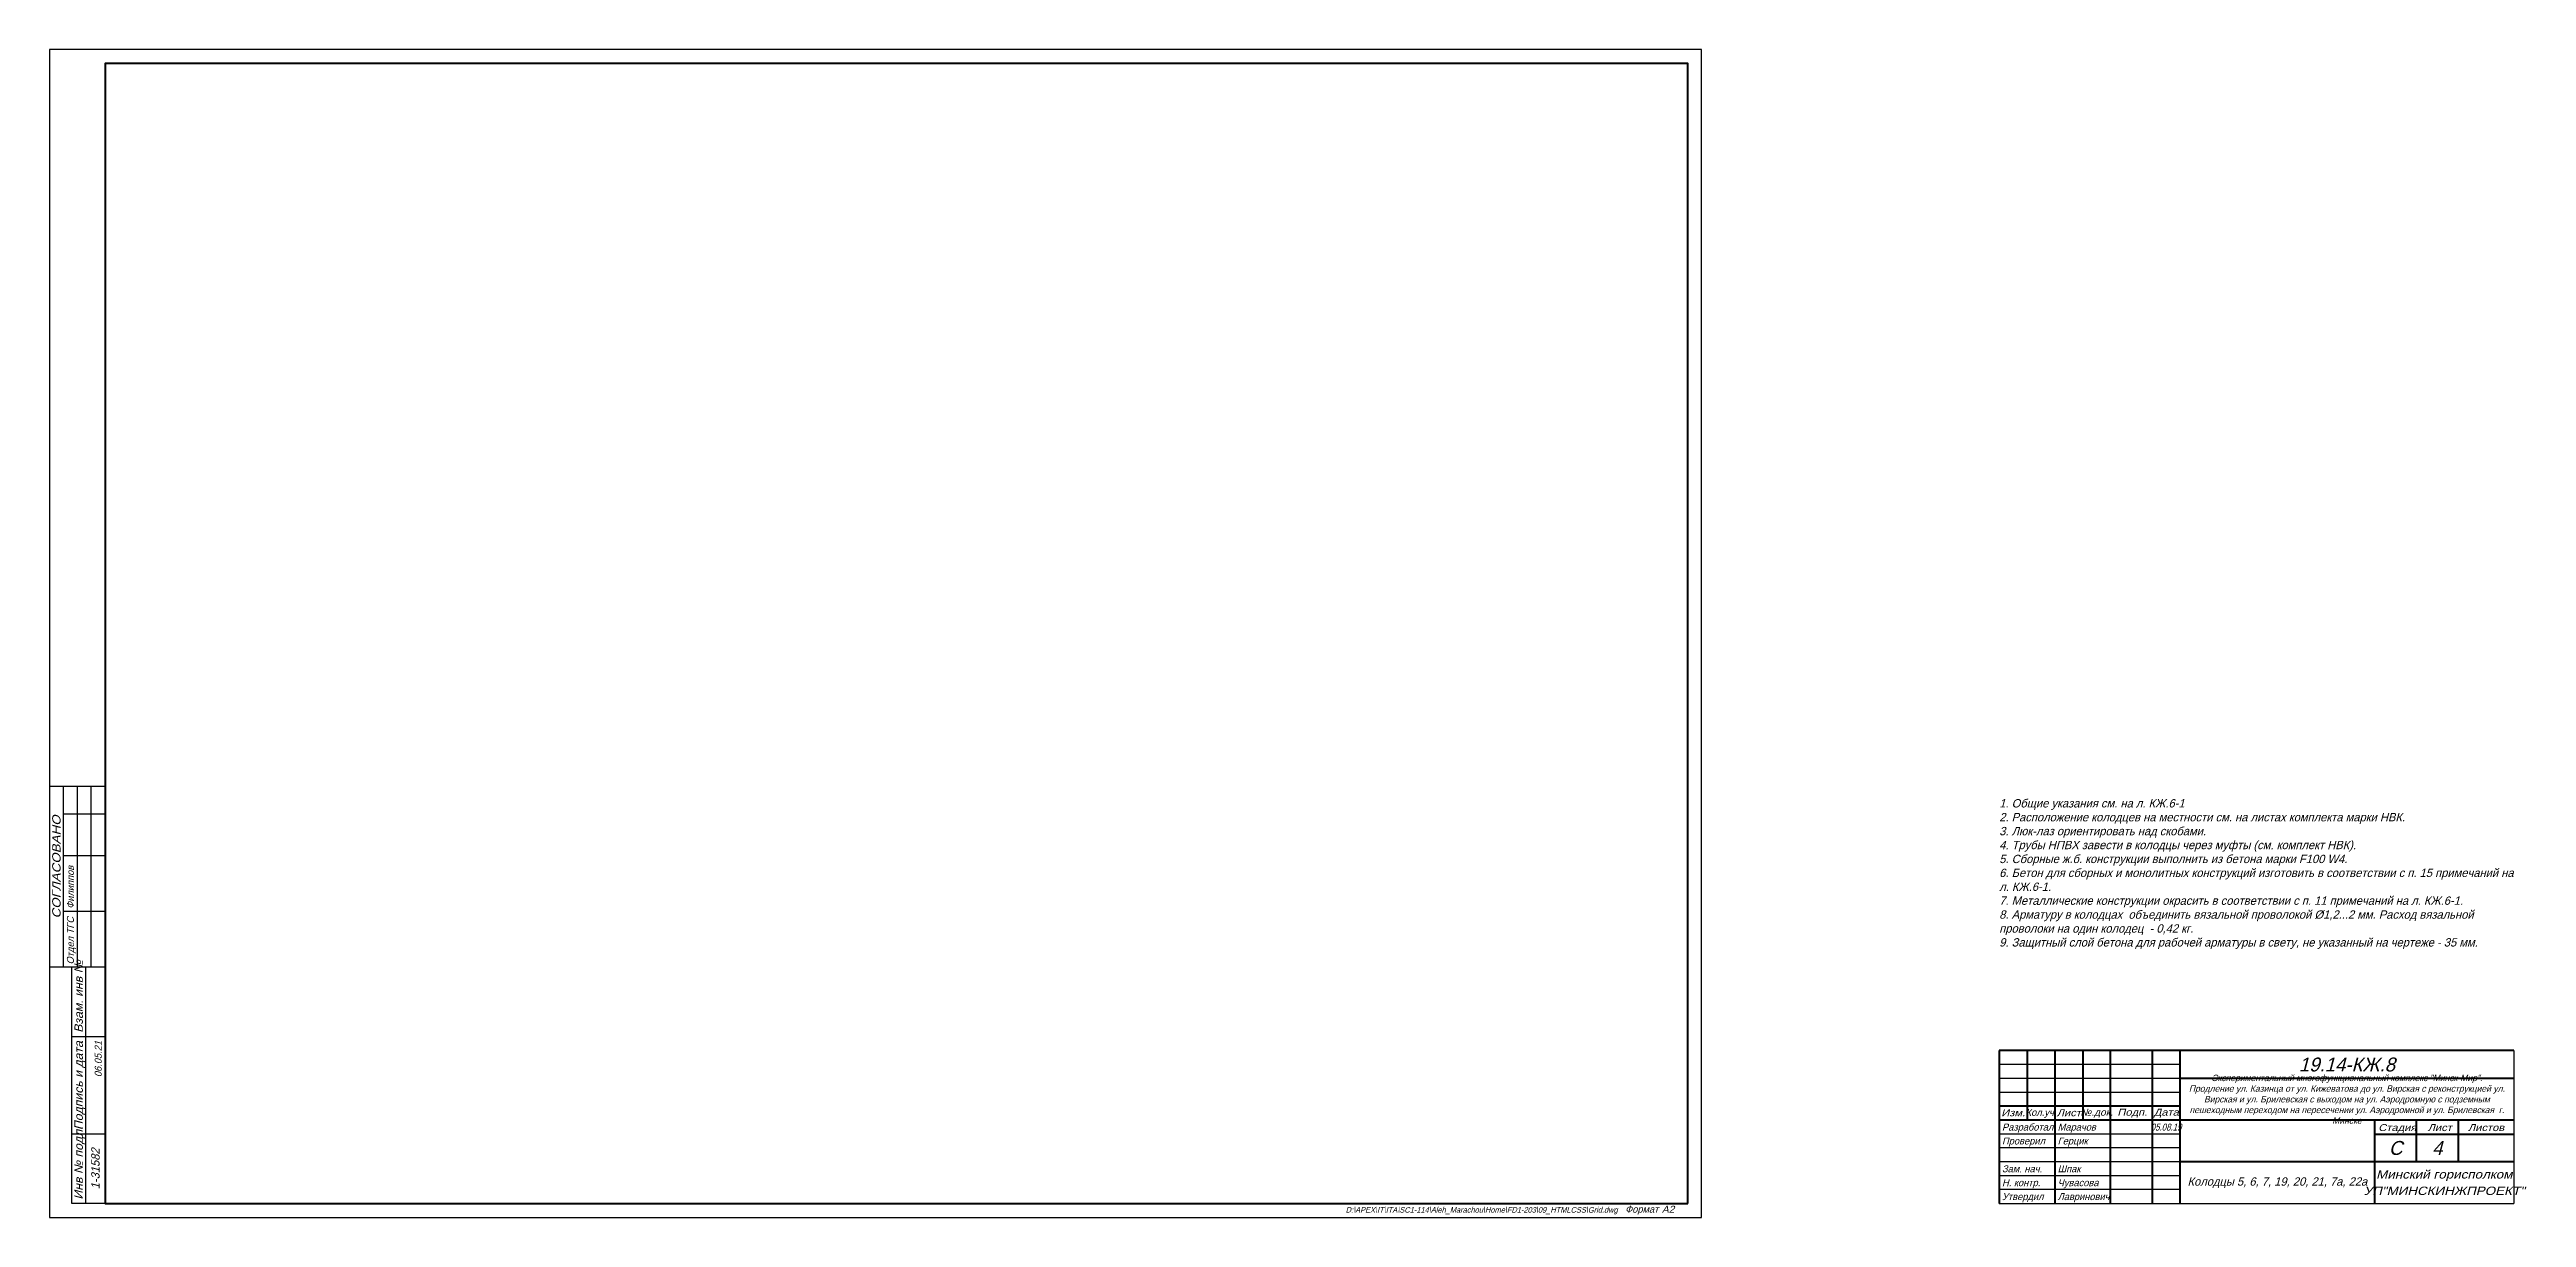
# Paper-space layout 'Лист.' of a CAD drawing. Header units: millimetres. Extents: x 0 to 891, y 0 to 420.
import ezdxf
from ezdxf.enums import TextEntityAlignment as Align

# ---------------------------------------------------------------- set-up
doc = ezdxf.new("R2010")
doc.units = ezdxf.units.MM
doc.layers.add('!_Рамка', color=7, linetype='Continuous')
doc.layers.add('Размеры', color=212, linetype='Continuous', lineweight=35)
doc.layers.add('Текст', color=3, linetype='Continuous', lineweight=35)
doc.styles.add('МИП_ГОСТ', font='MIPGOST.SHX', dxfattribs={"oblique": 15})

# ---------------------------------------------------------------- blocks, each defined once
blk = doc.blocks.new('MIP_БоковойШтамп')
at = {"color": 0, "linetype": 'ByBlock', "lineweight": 30}
for p, q in [((-12, 0), (-12, 85)), ((-7, 0), (-7, 85))]:
    blk.add_line(p, q, dxfattribs=at)
for points in [[(0, 150), (-20, 150)], [(-15, 85), (-15, 150)], [(-10, 85), (-10, 150)], [(-5, 85), (-5, 150)], [(0, 140), (-15, 140)], [(0, 125), (-15, 125)], [(0, 105), (-15, 105)], [(0, 85), (-20, 85)], [(0, 60), (-12, 60)], [(0, 25), (-12, 25)], [(0, 0), (-12, 0)]]:
    blk.add_lwpolyline(points, dxfattribs=at)
at = {"color": 0, "linetype": 'ByBlock', "lineweight": 30, "style": 'МИП_ГОСТ', "oblique": 15}
for s, width, p in [('СОГЛАСОВАНО', 1.2, (-16.03, 102.54)), ('Взам. инв №', 1.1, (-8.03, 61.41)), ('Подпись и дата', 1.1, (-8.03, 26.41)), ('Инв № подл.', 1.1, (-8.03, 1.41))]:
    blk.add_text(s, height=3, rotation=90, dxfattribs=dict(at, width=width)).set_placement(p)
at = {"color": 0, "linetype": 'Continuous', "lineweight": 35, "style": 'МИП_ГОСТ', "oblique": 15}
for tag, p in [('ФИО1', (-11, 106)), ('ФИО2', (-6, 106)), ('ФИО3', (-1, 106)), ('ДОЛЖНОСТЬ1', (-11, 86)), ('ДОЛЖНОСТЬ2', (-6, 86)), ('ДОЛЖНОСТЬ3', (-1, 86))]:
    blk.add_attdef(tag, p, '', height=3, rotation=90, dxfattribs=at)
blk = doc.blocks.new('Кадет-Штамп-Основной')
at = {"color": 0, "linetype": 'ByBlock', "lineweight": 60}
for p, q in [((0, 55), (-185, 55)), ((-185, 55), (-185, 0)), ((-175, 55), (-175, 30)), ((-165, 55), (-165, 0)), ((-155, 55), (-155, 30)), ((-145, 0), (-145, 55)), ((-130, 55), (-130, 0)), ((-120, 0), (-120, 55)), ((0, 45), (-120, 45)), ((-120, 35), (-185, 35)), ((-120, 30), (-185, 30)), ((0, 30), (-120, 30)), ((-50, 0), (-50, 30)), ((-35, 15), (-35, 30)), ((-20, 30), (-20, 15)), ((-50, 25), (0, 25)), ((0, 15), (-120, 15))]:
    blk.add_line(p, q, dxfattribs=at)
at = {"linetype": 'Continuous', "lineweight": 30}
for p in [(0, 55), (-185, 0)]:
    blk.add_line(p, (0, 0), dxfattribs=at)
at = {"color": 0, "linetype": 'ByBlock', "lineweight": 30}
for p, q in [((-120, 50), (-185, 50)), ((-120, 45), (-185, 45)), ((-120, 40), (-185, 40)), ((-120, 25), (-185, 25)), ((-120, 20), (-185, 20)), ((-120, 15), (-185, 15)), ((-120, 10), (-185, 10)), ((-120, 5), (-185, 5))]:
    blk.add_line(p, q, dxfattribs=at)
at = {"color": 0, "linetype": 'ByBlock', "lineweight": 30, "style": 'МИП_ГОСТ', "oblique": 15}
for s, width, p in [('Изм.', 1.2, (-179.98, 32.65)), ('Лист', 1.2, (-159.98, 32.65)), ('№.док.', 1.1, (-149.98, 32.49)), ('Подп.', 1.2, (-137.16, 32.49)), ('Дата', 1.2, (-124.93, 32.49))]:
    blk.add_text(s, height=2.5, dxfattribs=dict(at, width=width)).set_placement(p, align=Align.MIDDLE)
blk.add_text('Кол.уч.', height=2.5, dxfattribs=at).set_placement((-169.98, 32.41), align=Align.MIDDLE)
at = {"color": 0, "linetype": 'ByBlock', "lineweight": 40, "style": 'МИП_ГОСТ', "oblique": 15, "width": 1.2}
for s, p in [('Стадия', (-48.73, 26.07)), ('Лист', (-30.98, 26.07)), ('Листов', (-16.51, 26.07))]:
    blk.add_text(s, height=2.5, dxfattribs=at).set_placement(p)
for s, p in [('Минский горисполком', (-25, 10.5)), ('УП"МИНСКИНЖПРОЕКТ"', (-25, 4.59))]:
    blk.add_text(s, height=3, dxfattribs=at).set_placement(p, align=Align.MIDDLE_CENTER)
blk = doc.blocks.new('*U29')
at = {"color": 0, "linetype": 'ByBlock', "lineweight": 30}
blk.add_lwpolyline([(594, 0), (594, 420), (0, 420), (0, 0)], close=True, dxfattribs=at)
at = {"color": 0, "linetype": 'ByBlock', "lineweight": 60}
blk.add_lwpolyline([(589, 5), (589, 415), (20, 415), (20, 5)], close=True, dxfattribs=at)
at = {"color": 0, "linetype": 'ByBlock', "lineweight": 30, "insert": (578.46, 2.6), "char_height": 2.5, "width": 343.0968, "attachment_point": 6, "style": 'МИП_ГОСТ'}
blk.add_mtext('{\\H0.8x;D:\\\\APEX\\\\IT\\\\ITA\\\\SC1-114\\\\Aleh_Marachou\\\\Home\\\\FD1-203\\\\09_HTMLCSS\\\\Grid.dwg\\H1.125x; }  Формат', dxfattribs=at)
at = {"color": 0, "linetype": 'ByBlock', "lineweight": 30, "style": 'МИП_ГОСТ', "oblique": 15, "width": 1.1, "flags": 8}
blk.add_attdef('FORMAT_Album', text='', height=2.5, dxfattribs=at).set_placement((579.7, 2.95), align=Align.MIDDLE_LEFT)

psp = doc.layouts.new('Лист.')

# ---------------------------------------------------------------- block references
at = {"layer": '!_Рамка'}
psp.add_blockref('*U29', (0, 0), dxfattribs=at).add_auto_attribs({'FORMAT_Album': 'A2'})
psp.add_blockref('MIP_БоковойШтамп', (20, 5), dxfattribs=at)
at = {"layer": 'Размеры'}
psp.add_blockref('Кадет-Штамп-Основной', (886, 5), dxfattribs=at)

# ---------------------------------------------------------------- texts
at = {"style": 'МИП_ГОСТ', "oblique": 15}
for s, p in [('Филиппов', (7.5, 111)), ('Отдел ТГС', (7.5, 91))]:
    psp.add_text(s, height=2.5, rotation=90, dxfattribs=at).set_placement(p, align=Align.MIDDLE_LEFT)
for s, height, p in [('06.05.21', 2.5, (17.5, 56.99)), ('1-31582', 3, (16.5, 17.5))]:
    psp.add_text(s, height=height, rotation=90, dxfattribs=at).set_placement(p, align=Align.MIDDLE_CENTER)
at = {"layer": 'Текст', "style": 'МИП_ГОСТ', "oblique": 15}
for s, p in [('19.14-КЖ.8', (826, 55)), ('С', (843.5, 25)), ('4', (858.5, 25))]:
    psp.add_text(s, height=5, dxfattribs=at).set_placement(p, align=Align.MIDDLE_CENTER)
for s, p in [('Разработал', (702, 32.5)), ('Проверил', (702, 27.5)), ('Марачов', (722, 32.5)), ('Герцик', (722, 27.5)), ('Зам. нач.', (702, 17.5)), ('Шпак', (722, 17.5)), ('Н. контр.', (702, 12.5)), ('Чувасова', (722, 12.5)), ('Утвердил', (702, 7.5)), ('Лавринович', (722, 7.5))]:
    psp.add_text(s, height=2.5, dxfattribs=at).set_placement(p, align=Align.MIDDLE_LEFT)
at = {"layer": 'Текст', "style": 'МИП_ГОСТ', "oblique": 15, "width": 0.85}
psp.add_text('05.08.19', height=2.5, dxfattribs=at).set_placement((761, 32.5), align=Align.MIDDLE_CENTER)
at = {"layer": 'Текст', "style": 'МИП_ГОСТ'}
for s, insert, char_height, width, attachment_point in [('\\A1;1. Общие указания см. на л. КЖ.6-1\\P2. Расположение колодцев на местности см. на листах комплекта марки НВК.\\P3. Люк-лаз ориентировать над скобами.\\P{\\A0;4. Трубы НПВХ завести в колодцы через муфты (см. комплект НВК).\\P}5. Сборные ж.б. конструкции выполнить из бетона марки F100 W4.\\P6{\\A0;. Бетон для сборных и монолитных конструкций изготовить в соответствии с п. 15 примечаний на \\Pл. КЖ.6-1.\\P7}. Металлические конструкции окрасить в соответствии с п. 11 примечаний на л. КЖ.6-1.\\P{\\A0;8. Арматуру в колодцах  объединить вязальной проволокой %%C1,2...2 мм. Расход вязальной проволоки на один колодец  - 0,42 кг.\\P9. Защитный слой бетона для рабочей арматуры в свету, не указанный на чертеже - 35 мм.}', (701, 150.44), 3, 185, 1), ('Экспериментальный многофункциональный комплекс "Минск-Мир". \\PПродление ул. Казинца от ул. Кижеватова до ул. Вирская с реконструкцией ул. Вирская и ул. Брилевская с выходом на ул. Аэродромную с подземным пешеходным переходом на пересечении ул. Аэродромной и ул. Брилевская  г. Минске', (826, 42.5), 2.3, 120, 5), ('Колодцы 5, 6, 7, 19, 20, 21, 7а, 22а', (801, 12.5), 3, 70, 5)]:
    psp.add_mtext(s, dxfattribs=dict(at, insert=insert, char_height=char_height, width=width, attachment_point=attachment_point))

doc.saveas('drawing.dxf')
